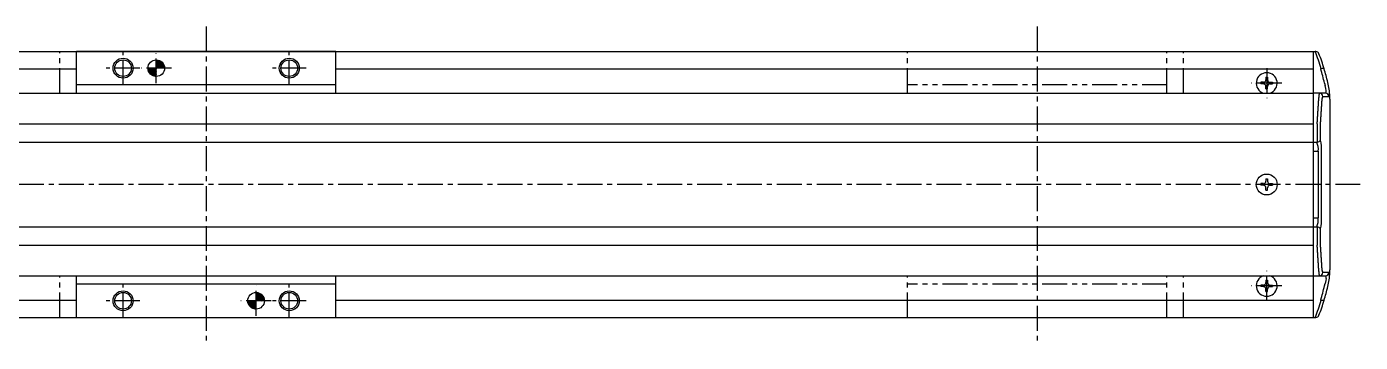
# Model space of a CAD drawing. Extents: x -493 to 283, y 42 to 537.
# Drawn here: x -118.5 to 282.6, y 441.9 to 536.9 of the extents above; entities that cross this region are included whole.
import ezdxf

# ---------------------------------------------------------------- set-up
doc = ezdxf.new("R2010")
doc.units = 0
doc.linetypes.add('CENTER', pattern=[12, 7.5, -1.5, 1.5, -1.5])
doc.linetypes.add('PHANTOM', pattern=[15, 7.5, -1.5, 1.5, -1.5, 1.5, -1.5])
doc.layers.get('0').update_dxf_attribs({"linetype": 'CONTINUOUS'})
doc.layers.add('CENTER', color=1, linetype='CENTER')

# ---------------------------------------------------------------- blocks, each defined once
blk = doc.blocks.new('*X6')
at = {"color": 0}
for p, q in [((-265.42, 313.16), (-265.26, 313.33)), ((-265.42, 313.27), (-265.36, 313.33)), ((-265.42, 313.05), (-265.16, 313.31)), ((-265.42, 312.94), (-265.07, 313.29)), ((-265.42, 312.82), (-264.99, 313.26)), ((-265.42, 312.71), (-264.91, 313.23)), ((-265.42, 312.6), (-264.83, 313.19)), ((-265.42, 312.49), (-264.76, 313.15)), ((-265.42, 312.38), (-264.7, 313.1)), ((-265.42, 312.27), (-264.63, 313.06)), ((-265.42, 312.15), (-264.57, 313)), ((-265.38, 312.09), (-264.52, 312.95)), ((-266.67, 312.02), (-266.61, 312.09)), ((-266.66, 311.92), (-266.5, 312.09)), ((-266.65, 311.83), (-266.38, 312.09)), ((-266.62, 311.74), (-266.27, 312.09)), ((-266.6, 311.65), (-266.16, 312.09)), ((-266.56, 311.57), (-266.05, 312.09)), ((-266.53, 311.5), (-265.94, 312.09)), ((-266.48, 311.43), (-265.83, 312.09)), ((-266.44, 311.36), (-265.71, 312.09)), ((-266.39, 311.3), (-265.6, 312.09)), ((-266.34, 311.24), (-265.49, 312.09)), ((-266.28, 311.18), (-265.42, 312.04)), ((-266.23, 311.13), (-265.42, 311.93)), ((-266.16, 311.08), (-265.42, 311.82)), ((-266.1, 311.03), (-265.42, 311.71)), ((-266.03, 310.99), (-265.42, 311.59)), ((-265.95, 310.95), (-265.42, 311.48)), ((-265.87, 310.92), (-265.42, 311.37)), ((-265.79, 310.89), (-265.42, 311.26)), ((-265.7, 310.87), (-265.42, 311.15)), ((-265.61, 310.85), (-265.42, 311.04)), ((-265.51, 310.84), (-265.42, 310.92)), ((-265.27, 312.09), (-264.46, 312.89)), ((-265.15, 312.09), (-264.42, 312.83)), ((-265.04, 312.09), (-264.37, 312.76)), ((-264.93, 312.09), (-264.33, 312.69)), ((-264.82, 312.09), (-264.29, 312.62)), ((-264.71, 312.09), (-264.26, 312.54)), ((-264.6, 312.09), (-264.23, 312.45)), ((-264.48, 312.09), (-264.2, 312.37)), ((-264.37, 312.09), (-264.19, 312.27)), ((-264.26, 312.09), (-264.18, 312.17))]:
    blk.add_line(p, q, dxfattribs=at)
blk = doc.blocks.new('*X7')
at = {"color": 0}
for p, q in [((-281.67, 347), (-281.58, 347.09)), ((-281.66, 346.9), (-281.47, 347.09)), ((-281.64, 346.81), (-281.36, 347.09)), ((-281.62, 346.72), (-281.25, 347.09)), ((-281.59, 346.63), (-281.14, 347.09)), ((-281.56, 346.56), (-281.03, 347.09)), ((-281.52, 346.48), (-280.91, 347.09)), ((-281.48, 346.41), (-280.8, 347.09)), ((-281.43, 346.35), (-280.69, 347.09)), ((-281.38, 346.28), (-280.58, 347.09)), ((-281.33, 346.22), (-280.47, 347.09)), ((-281.27, 346.17), (-280.42, 347.02)), ((-280.42, 348.25), (-280.34, 348.33)), ((-280.42, 348.14), (-280.24, 348.32)), ((-280.42, 348.02), (-280.14, 348.3)), ((-280.42, 347.91), (-280.05, 348.28)), ((-280.42, 347.8), (-279.97, 348.25)), ((-280.42, 347.69), (-279.89, 348.22)), ((-280.42, 347.58), (-279.82, 348.18)), ((-280.42, 347.46), (-279.75, 348.14)), ((-280.42, 347.35), (-279.68, 348.09)), ((-280.42, 347.24), (-279.62, 348.04)), ((-280.42, 347.13), (-279.56, 347.99)), ((-280.35, 347.09), (-279.51, 347.94)), ((-280.24, 347.09), (-279.45, 347.88)), ((-280.13, 347.09), (-279.41, 347.81)), ((-280.02, 347.09), (-279.36, 347.74)), ((-279.91, 347.09), (-279.32, 347.67)), ((-279.8, 347.09), (-279.28, 347.6)), ((-279.68, 347.09), (-279.25, 347.52)), ((-279.57, 347.09), (-279.22, 347.44)), ((-279.46, 347.09), (-279.2, 347.35)), ((-279.35, 347.09), (-279.18, 347.25)), ((-279.24, 347.09), (-279.17, 347.15)), ((-281.21, 346.12), (-280.42, 346.91)), ((-281.15, 346.07), (-280.42, 346.79)), ((-281.08, 346.02), (-280.42, 346.68)), ((-281.01, 345.98), (-280.42, 346.57)), ((-280.94, 345.95), (-280.42, 346.46)), ((-280.86, 345.91), (-280.42, 346.35)), ((-280.77, 345.89), (-280.42, 346.23)), ((-280.68, 345.86), (-280.42, 346.12)), ((-280.59, 345.85), (-280.42, 346.01)), ((-280.48, 345.84), (-280.42, 345.9))]:
    blk.add_line(p, q, dxfattribs=at)

msp = doc.modelspace()

# ---------------------------------------------------------------- linework, layer by layer
at = {"color": 7, "linetype": 'CONTINUOUS'}
for p, q in [((-293.52, 529.44), (268.48, 529.44)), ((-25.52, 529.44), (-103.52, 529.44)), ((-103.52, 516.94), (-103.52, 529.44)), ((-25.52, 516.94), (-25.52, 529.44)), ((268.48, 529.44), (268.48, 449.44)), ((268.48, 529.44), (269.07, 529.44)), ((269.26, 529.44), (269.07, 529.44)), ((-293.52, 524.24), (-103.52, 524.24)), ((-25.52, 524.24), (268.48, 524.24)), ((254.23, 521.69), (254.23, 520.93)), ((254.23, 521.69), (254.73, 521.69)), ((254.73, 521.69), (254.73, 520.93)), ((270.87, 524.26), (270.73, 524.24)), ((-25.52, 519.44), (-103.52, 519.44)), ((252.73, 520.19), (252.73, 519.69)), ((253.48, 520.19), (252.73, 520.19)), ((253.48, 519.69), (252.73, 519.69)), ((254.23, 518.19), (254.23, 518.94)), ((254.23, 518.19), (254.73, 518.19)), ((254.73, 518.19), (254.73, 518.94)), ((255.48, 520.19), (256.23, 520.19)), ((255.48, 519.69), (256.23, 519.69)), ((256.23, 520.19), (256.23, 519.69)), ((271.87, 519.94), (272.08, 519.2)), ((273.06, 519.16), (272.85, 520.16)), ((-293.52, 516.94), (268.48, 516.94)), ((-293.52, 516.94), (-103.52, 516.94)), ((-25.52, 516.94), (268.48, 516.94)), ((272.15, 516.94), (268.48, 516.94)), ((271.32, 515.94), (273.15, 515.94)), ((273.39, 517.05), (273.38, 517.06)), ((273.48, 515.09), (273.48, 463.79)), ((-293.52, 507.71), (268.48, 507.71)), ((269.66, 507.69), (269.67, 507.69)), ((269.67, 507.69), (269.67, 502.19)), ((270.66, 502.78), (270.66, 507.51)), ((-293.52, 502.17), (268.48, 502.17)), ((268.48, 502.19), (269.56, 502.19)), ((269.67, 502.19), (269.56, 502.19)), ((268.48, 499.44), (270, 499.44)), ((270, 499.44), (270, 479.44)), ((270.98, 479.44), (270.98, 499.44)), ((252.73, 489.69), (252.73, 489.19)), ((253.48, 489.69), (252.73, 489.69)), ((254.23, 491.19), (254.23, 490.43)), ((254.23, 491.19), (254.73, 491.19)), ((254.73, 491.19), (254.73, 490.43)), ((255.48, 489.69), (256.23, 489.69)), ((256.23, 489.69), (256.23, 489.19)), ((253.48, 489.19), (252.73, 489.19)), ((254.23, 487.69), (254.23, 488.44)), ((254.23, 487.69), (254.73, 487.69)), ((254.73, 487.69), (254.73, 488.44)), ((255.48, 489.19), (256.23, 489.19)), ((268.48, 479.44), (270, 479.44)), ((-293.52, 476.7), (268.48, 476.7)), ((268.48, 476.69), (269.56, 476.69)), ((269.56, 476.69), (269.67, 476.68)), ((269.67, 476.68), (269.67, 471.19)), ((270.66, 471.36), (270.66, 476.1)), ((-293.52, 471.17), (268.48, 471.17)), ((269.67, 471.19), (269.66, 471.19)), ((-293.52, 461.94), (-103.52, 461.94)), ((-291.52, 461.94), (270.48, 461.94)), ((-103.52, 449.44), (-103.52, 461.94)), ((-25.52, 461.94), (268.48, 461.94)), ((-25.52, 449.44), (-25.52, 461.94)), ((268.48, 461.94), (272.15, 461.94)), ((273.15, 462.94), (271.32, 462.94)), ((273.38, 461.81), (273.39, 461.82)), ((-25.52, 459.44), (-103.52, 459.44)), ((252.73, 459.19), (252.73, 458.69)), ((253.48, 459.19), (252.73, 459.19)), ((253.48, 458.69), (252.73, 458.69)), ((254.23, 460.69), (254.23, 459.93)), ((254.23, 460.69), (254.73, 460.69)), ((254.23, 457.19), (254.23, 457.94)), ((254.73, 460.69), (254.73, 459.93)), ((254.73, 457.19), (254.73, 457.94)), ((255.48, 459.19), (256.23, 459.19)), ((255.48, 458.69), (256.23, 458.69)), ((256.23, 459.19), (256.23, 458.69)), ((271.87, 458.94), (272.08, 459.67)), ((272.85, 458.72), (273.06, 459.71)), ((-293.52, 454.64), (-103.52, 454.64)), ((-25.52, 454.64), (268.48, 454.64)), ((254.23, 457.19), (254.73, 457.19)), ((270.87, 454.61), (270.73, 454.63)), ((-293.52, 449.44), (268.48, 449.44)), ((-103.52, 449.44), (-25.52, 449.44)), ((268.48, 449.44), (269.07, 449.44)), ((269.07, 449.44), (269.26, 449.44))]:
    msp.add_line(p, q, dxfattribs=at)
at = {"color": 3, "linetype": 'PHANTOM'}
for p, q in [((-108.52, 516.94), (-108.52, 529.44)), ((146.48, 516.94), (146.48, 529.44)), ((224.48, 516.94), (224.48, 529.44)), ((229.48, 516.94), (229.48, 529.44)), ((224.48, 519.44), (146.48, 519.44)), ((-108.52, 449.44), (-108.52, 461.94)), ((146.48, 449.44), (146.48, 461.94)), ((224.48, 449.44), (224.48, 461.94)), ((229.48, 449.44), (229.48, 461.94)), ((224.48, 459.44), (146.48, 459.44))]:
    msp.add_line(p, q, dxfattribs=at)
at = {"color": 7, "linetype": 'CONTINUOUS'}
for points in [[(271.77, 524.26), (271.77, 524.26), (271.75, 524.28), (271.65, 524.34), (271.45, 524.35), (271.18, 524.32), (270.87, 524.26)], [(272.39, 517.74), (272.29, 518.3), (272.08, 519.2)], [(272.39, 461.13), (272.29, 460.57), (272.08, 459.67)], [(271.77, 454.61), (271.77, 454.61), (271.75, 454.59), (271.65, 454.53), (271.45, 454.52), (271.18, 454.55), (270.87, 454.61)]]:
    msp.add_lwpolyline(points, dxfattribs=at)
for points in [[(269.66, 507.68, 0), (269.67, 507.75, 0), (269.67, 507.81, 0), (269.68, 507.87, 0), (269.68, 507.93, 0), (269.68, 507.99, 0), (269.69, 508.06, 0), (269.69, 508.12, 0), (269.7, 508.18, 0), (269.7, 508.24, 0), (269.7, 508.3, 0), (269.71, 508.37, 0), (269.71, 508.43, 0), (269.72, 508.49, 0), (269.72, 508.55, 0), (269.73, 508.61, 0), (269.73, 508.68, 0), (269.73, 508.74, 0), (269.74, 508.8, 0), (269.74, 508.86, 0), (269.75, 508.92, 0), (269.75, 508.99, 0), (269.75, 509.05, 0), (269.76, 509.11, 0), (269.76, 509.17, 0), (269.77, 509.23, 0), (269.77, 509.29, 0), (269.77, 509.36, 0), (269.78, 509.42, 0), (269.78, 509.48, 0), (269.79, 509.54, 0), (269.79, 509.6, 0), (269.8, 509.67, 0), (269.8, 509.73, 0), (269.8, 509.79, 0), (269.81, 509.85, 0), (269.81, 509.91, 0), (269.82, 509.98, 0), (269.82, 510.04, 0), (269.82, 510.1, 0), (269.83, 510.16, 0), (269.83, 510.22, 0), (269.84, 510.29, 0), (269.84, 510.35, 0), (269.84, 510.41, 0), (269.85, 510.47, 0), (269.85, 510.53, 0), (269.86, 510.6, 0), (269.86, 510.66, 0), (269.86, 510.72, 0), (269.87, 510.78, 0), (269.87, 510.84, 0), (269.88, 510.91, 0), (269.88, 510.97, 0), (269.88, 511.03, 0), (269.89, 511.09, 0), (269.89, 511.15, 0), (269.9, 511.22, 0), (269.9, 511.28, 0), (269.9, 511.34, 0), (269.91, 511.4, 0), (269.91, 511.46, 0), (269.92, 511.53, 0), (269.92, 511.59, 0), (269.92, 511.65, 0), (269.93, 511.71, 0), (269.93, 511.77, 0), (269.94, 511.84, 0), (269.94, 511.9, 0), (269.94, 511.96, 0), (269.95, 512.02, 0), (269.95, 512.08, 0), (269.96, 512.15, 0), (269.96, 512.21, 0), (269.96, 512.27, 0), (269.97, 512.33, 0), (269.97, 512.39, 0), (269.98, 512.46, 0), (269.98, 512.52, 0), (269.98, 512.58, 0), (269.99, 512.64, 0), (269.99, 512.7, 0), (270, 512.77, 0), (270, 512.83, 0), (270, 512.89, 0), (270.01, 512.95, 0), (270.01, 513.01, 0), (270.02, 513.08, 0), (270.02, 513.14, 0), (270.02, 513.2, 0), (270.03, 513.26, 0), (270.03, 513.32, 0), (270.04, 513.39, 0), (270.04, 513.45, 0), (270.04, 513.51, 0), (270.05, 513.57, 0), (270.05, 513.63, 0), (270.06, 513.7, 0), (270.06, 513.76, 0), (270.06, 513.82, 0), (270.07, 513.88, 0), (270.07, 513.94, 0), (270.07, 514.01, 0), (270.08, 514.07, 0), (270.08, 514.13, 0), (270.09, 514.19, 0), (270.09, 514.25, 0), (270.09, 514.32, 0), (270.1, 514.38, 0), (270.1, 514.44, 0), (270.11, 514.5, 0), (270.11, 514.56, 0), (270.11, 514.63, 0), (270.12, 514.69, 0), (270.12, 514.75, 0), (270.13, 514.81, 0), (270.13, 514.87, 0), (270.13, 514.94, 0), (270.14, 515, 0), (270.14, 515.06, 0), (270.14, 515.12, 0), (270.15, 515.18, 0), (270.15, 515.25, 0), (270.16, 515.31, 0), (270.16, 515.37, 0), (270.16, 515.43, 0), (270.17, 515.49, 0), (270.17, 515.56, 0), (270.18, 515.62, 0)], [(270.66, 507.51, 0), (270.66, 507.57, 0), (270.67, 507.63, 0), (270.67, 507.69, 0), (270.67, 507.75, 0), (270.68, 507.81, 0), (270.68, 507.87, 0), (270.69, 507.93, 0), (270.69, 507.99, 0), (270.69, 508.05, 0), (270.7, 508.11, 0), (270.7, 508.18, 0), (270.71, 508.24, 0), (270.71, 508.3, 0), (270.72, 508.36, 0), (270.72, 508.42, 0), (270.72, 508.48, 0), (270.73, 508.54, 0), (270.73, 508.6, 0), (270.74, 508.66, 0), (270.74, 508.72, 0), (270.74, 508.78, 0), (270.75, 508.84, 0), (270.75, 508.9, 0), (270.76, 508.96, 0), (270.76, 509.02, 0), (270.76, 509.08, 0), (270.77, 509.15, 0), (270.77, 509.21, 0), (270.78, 509.27, 0), (270.78, 509.33, 0), (270.78, 509.39, 0), (270.79, 509.45, 0), (270.79, 509.51, 0), (270.8, 509.57, 0), (270.8, 509.63, 0), (270.8, 509.69, 0), (270.81, 509.75, 0), (270.81, 509.81, 0), (270.82, 509.87, 0), (270.82, 509.93, 0), (270.82, 509.99, 0), (270.83, 510.06, 0), (270.83, 510.12, 0), (270.84, 510.18, 0), (270.84, 510.24, 0), (270.84, 510.3, 0), (270.85, 510.36, 0), (270.85, 510.42, 0), (270.86, 510.48, 0), (270.86, 510.54, 0), (270.86, 510.6, 0), (270.87, 510.66, 0), (270.87, 510.72, 0), (270.88, 510.78, 0), (270.88, 510.84, 0), (270.88, 510.9, 0), (270.89, 510.97, 0), (270.89, 511.03, 0), (270.9, 511.09, 0), (270.9, 511.15, 0), (270.9, 511.21, 0), (270.91, 511.27, 0), (270.91, 511.33, 0), (270.91, 511.39, 0), (270.92, 511.45, 0), (270.92, 511.51, 0), (270.93, 511.57, 0), (270.93, 511.63, 0), (270.93, 511.69, 0), (270.94, 511.75, 0), (270.94, 511.82, 0), (270.95, 511.88, 0), (270.95, 511.94, 0), (270.95, 512, 0), (270.96, 512.06, 0), (270.96, 512.12, 0), (270.97, 512.18, 0), (270.97, 512.24, 0), (270.97, 512.3, 0), (270.98, 512.36, 0), (270.98, 512.42, 0), (270.99, 512.48, 0), (270.99, 512.54, 0), (270.99, 512.6, 0), (271, 512.67, 0), (271, 512.73, 0), (271, 512.79, 0), (271.01, 512.85, 0), (271.01, 512.91, 0), (271.02, 512.97, 0), (271.02, 513.03, 0), (271.02, 513.09, 0), (271.03, 513.15, 0), (271.03, 513.21, 0), (271.04, 513.27, 0), (271.04, 513.33, 0), (271.04, 513.39, 0), (271.05, 513.45, 0), (271.05, 513.52, 0), (271.05, 513.58, 0), (271.06, 513.64, 0), (271.06, 513.7, 0), (271.07, 513.76, 0), (271.07, 513.82, 0), (271.07, 513.88, 0), (271.08, 513.94, 0), (271.08, 514, 0), (271.09, 514.06, 0), (271.09, 514.12, 0), (271.09, 514.18, 0), (271.1, 514.24, 0), (271.1, 514.3, 0), (271.1, 514.37, 0), (271.11, 514.43, 0), (271.11, 514.49, 0), (271.12, 514.55, 0), (271.12, 514.61, 0), (271.12, 514.67, 0), (271.13, 514.73, 0), (271.13, 514.79, 0), (271.13, 514.85, 0), (271.14, 514.91, 0), (271.14, 514.97, 0), (271.15, 515.03, 0), (271.15, 515.09, 0), (271.15, 515.16, 0), (271.16, 515.22, 0), (271.16, 515.28, 0)], [(270.18, 463.25, 0), (270.17, 463.31, 0), (270.17, 463.38, 0), (270.16, 463.44, 0), (270.16, 463.5, 0), (270.16, 463.56, 0), (270.15, 463.62, 0), (270.15, 463.69, 0), (270.14, 463.75, 0), (270.14, 463.81, 0), (270.14, 463.87, 0), (270.13, 463.93, 0), (270.13, 464, 0), (270.13, 464.06, 0), (270.12, 464.12, 0), (270.12, 464.18, 0), (270.11, 464.24, 0), (270.11, 464.31, 0), (270.11, 464.37, 0), (270.1, 464.43, 0), (270.1, 464.49, 0), (270.09, 464.55, 0), (270.09, 464.62, 0), (270.09, 464.68, 0), (270.08, 464.74, 0), (270.08, 464.8, 0), (270.07, 464.86, 0), (270.07, 464.93, 0), (270.07, 464.99, 0), (270.06, 465.05, 0), (270.06, 465.11, 0), (270.06, 465.17, 0), (270.05, 465.24, 0), (270.05, 465.3, 0), (270.04, 465.36, 0), (270.04, 465.42, 0), (270.04, 465.48, 0), (270.03, 465.55, 0), (270.03, 465.61, 0), (270.02, 465.67, 0), (270.02, 465.73, 0), (270.02, 465.79, 0), (270.01, 465.86, 0), (270.01, 465.92, 0), (270, 465.98, 0), (270, 466.04, 0), (270, 466.1, 0), (269.99, 466.17, 0), (269.99, 466.23, 0), (269.98, 466.29, 0), (269.98, 466.35, 0), (269.98, 466.41, 0), (269.97, 466.48, 0), (269.97, 466.54, 0), (269.96, 466.6, 0), (269.96, 466.66, 0), (269.96, 466.72, 0), (269.95, 466.79, 0), (269.95, 466.85, 0), (269.94, 466.91, 0), (269.94, 466.97, 0), (269.94, 467.03, 0), (269.93, 467.1, 0), (269.93, 467.16, 0), (269.92, 467.22, 0), (269.92, 467.28, 0), (269.92, 467.34, 0), (269.91, 467.41, 0), (269.91, 467.47, 0), (269.9, 467.53, 0), (269.9, 467.59, 0), (269.9, 467.65, 0), (269.89, 467.72, 0), (269.89, 467.78, 0), (269.88, 467.84, 0), (269.88, 467.9, 0), (269.88, 467.96, 0), (269.87, 468.03, 0), (269.87, 468.09, 0), (269.86, 468.15, 0), (269.86, 468.21, 0), (269.86, 468.27, 0), (269.85, 468.34, 0), (269.85, 468.4, 0), (269.84, 468.46, 0), (269.84, 468.52, 0), (269.84, 468.58, 0), (269.83, 468.65, 0), (269.83, 468.71, 0), (269.82, 468.77, 0), (269.82, 468.83, 0), (269.82, 468.89, 0), (269.81, 468.96, 0), (269.81, 469.02, 0), (269.8, 469.08, 0), (269.8, 469.14, 0), (269.8, 469.2, 0), (269.79, 469.27, 0), (269.79, 469.33, 0), (269.78, 469.39, 0), (269.78, 469.45, 0), (269.77, 469.51, 0), (269.77, 469.58, 0), (269.77, 469.64, 0), (269.76, 469.7, 0), (269.76, 469.76, 0), (269.75, 469.82, 0), (269.75, 469.88, 0), (269.75, 469.95, 0), (269.74, 470.01, 0), (269.74, 470.07, 0), (269.73, 470.13, 0), (269.73, 470.19, 0), (269.73, 470.26, 0), (269.72, 470.32, 0), (269.72, 470.38, 0), (269.71, 470.44, 0), (269.71, 470.5, 0), (269.7, 470.57, 0), (269.7, 470.63, 0), (269.7, 470.69, 0), (269.69, 470.75, 0), (269.69, 470.81, 0), (269.68, 470.88, 0), (269.68, 470.94, 0), (269.68, 471, 0), (269.67, 471.06, 0), (269.67, 471.12, 0), (269.66, 471.18, 0)], [(271.16, 463.59, 0), (271.16, 463.65, 0), (271.15, 463.71, 0), (271.15, 463.78, 0), (271.15, 463.84, 0), (271.14, 463.9, 0), (271.14, 463.96, 0), (271.13, 464.02, 0), (271.13, 464.08, 0), (271.13, 464.14, 0), (271.12, 464.2, 0), (271.12, 464.26, 0), (271.12, 464.32, 0), (271.11, 464.38, 0), (271.11, 464.44, 0), (271.1, 464.5, 0), (271.1, 464.57, 0), (271.1, 464.63, 0), (271.09, 464.69, 0), (271.09, 464.75, 0), (271.09, 464.81, 0), (271.08, 464.87, 0), (271.08, 464.93, 0), (271.07, 464.99, 0), (271.07, 465.05, 0), (271.07, 465.11, 0), (271.06, 465.17, 0), (271.06, 465.23, 0), (271.05, 465.29, 0), (271.05, 465.35, 0), (271.05, 465.42, 0), (271.04, 465.48, 0), (271.04, 465.54, 0), (271.04, 465.6, 0), (271.03, 465.66, 0), (271.03, 465.72, 0), (271.02, 465.78, 0), (271.02, 465.84, 0), (271.02, 465.9, 0), (271.01, 465.96, 0), (271.01, 466.02, 0), (271, 466.08, 0), (271, 466.14, 0), (271, 466.2, 0), (270.99, 466.27, 0), (270.99, 466.33, 0), (270.99, 466.39, 0), (270.98, 466.45, 0), (270.98, 466.51, 0), (270.97, 466.57, 0), (270.97, 466.63, 0), (270.97, 466.69, 0), (270.96, 466.75, 0), (270.96, 466.81, 0), (270.95, 466.87, 0), (270.95, 466.93, 0), (270.95, 466.99, 0), (270.94, 467.05, 0), (270.94, 467.12, 0), (270.93, 467.18, 0), (270.93, 467.24, 0), (270.93, 467.3, 0), (270.92, 467.36, 0), (270.92, 467.42, 0), (270.91, 467.48, 0), (270.91, 467.54, 0), (270.91, 467.6, 0), (270.9, 467.66, 0), (270.9, 467.72, 0), (270.9, 467.78, 0), (270.89, 467.84, 0), (270.89, 467.9, 0), (270.88, 467.97, 0), (270.88, 468.03, 0), (270.88, 468.09, 0), (270.87, 468.15, 0), (270.87, 468.21, 0), (270.86, 468.27, 0), (270.86, 468.33, 0), (270.86, 468.39, 0), (270.85, 468.45, 0), (270.85, 468.51, 0), (270.84, 468.57, 0), (270.84, 468.63, 0), (270.84, 468.69, 0), (270.83, 468.75, 0), (270.83, 468.81, 0), (270.82, 468.88, 0), (270.82, 468.94, 0), (270.82, 469, 0), (270.81, 469.06, 0), (270.81, 469.12, 0), (270.8, 469.18, 0), (270.8, 469.24, 0), (270.8, 469.3, 0), (270.79, 469.36, 0), (270.79, 469.42, 0), (270.78, 469.48, 0), (270.78, 469.54, 0), (270.78, 469.6, 0), (270.77, 469.66, 0), (270.77, 469.72, 0), (270.76, 469.78, 0), (270.76, 469.85, 0), (270.76, 469.91, 0), (270.75, 469.97, 0), (270.75, 470.03, 0), (270.74, 470.09, 0), (270.74, 470.15, 0), (270.74, 470.21, 0), (270.73, 470.27, 0), (270.73, 470.33, 0), (270.72, 470.39, 0), (270.72, 470.45, 0), (270.72, 470.51, 0), (270.71, 470.57, 0), (270.71, 470.63, 0), (270.7, 470.69, 0), (270.7, 470.76, 0), (270.69, 470.82, 0), (270.69, 470.88, 0), (270.69, 470.94, 0), (270.68, 471, 0), (270.68, 471.06, 0), (270.67, 471.12, 0), (270.67, 471.18, 0), (270.67, 471.24, 0), (270.66, 471.3, 0), (270.66, 471.36, 0)]]:
    msp.add_polyline3d(points, dxfattribs=at)
for centre, radius in [((-89.52, 524.44), 3), ((-89.52, 524.44), 2.5), ((-79.52, 524.44), 2.5), ((-39.52, 524.44), 3), ((-39.52, 524.44), 2.5), ((254.48, 489.44), 3.15), ((-89.52, 454.44), 3), ((-39.52, 454.44), 3), ((-89.52, 454.44), 2.5), ((-49.52, 454.44), 2.5), ((-39.52, 454.44), 2.5)]:
    msp.add_circle(centre, radius, dxfattribs=at)
for centre, radius, start, end in [((214.32, 507.44), 59, 16.566, 21.8934), ((269.26, 528.44), 1, 21.3711, 90), ((214.32, 506.94), 60, 16.7828, 21.3711), ((254.48, 519.94), 3.15, 287.7528, 252.2472), ((214.32, 506.94), 59, 12.7289, 17.0548), ((214.32, 506.94), 60, 12.7289, 16.7828), ((253.48, 520.93), 0.748, 270, 0), ((253.48, 518.94), 0.748, 0, 90.0001), ((255.48, 520.93), 0.748, 180, 270), ((255.48, 518.94), 0.748, 90, 180), ((270.78, 517.76), 1.6, 328.8724, 359.134), ((253.48, 515.09), 20, 5.6778, 11.7572), ((274.15, 515.81), 3.98, 163.6112, 182.7638), ((270.33, 515.94), 0.993, 359.6186, 89.6134), ((272.25, 515.36), 1.09, 148.4536, 184.5411), ((272.15, 515.94), 0.998, 359.8808, 89.8803), ((270.94, 516.98), 2.45, 334.6308, 1.5575), ((253.48, 515.09), 20, 0, 5.6392), ((263.72, 499.85), 6.3, 356.229, 21.7736), ((269.68, 503.3), 1.1, 269.5212, 331.9289), ((257.89, 499.85), 13.1, 358.2038, 12.9244), ((253.48, 490.43), 0.748, 270, 0), ((255.48, 490.43), 0.748, 180, 270), ((253.48, 488.44), 0.748, 0, 90.0001), ((255.48, 488.44), 0.748, 90, 180), ((263.82, 479.01), 6.19, 338.0119, 3.9855), ((257.24, 479.09), 13.75, 347.4233, 1.4486), ((269.68, 475.58), 1.1, 28.0711, 90.4788), ((254.48, 458.94), 3.15, 107.7528, 72.2472), ((273.33, 462.96), 3.17, 174.7294, 198.8955), ((270.33, 462.93), 0.993, 270.3866, 0.3814), ((272.05, 463.46), 0.898, 171.3652, 215.6401), ((272.15, 462.93), 0.998, 270.1197, 0.1192), ((270.78, 461.11), 1.6, 0.866, 31.1276), ((253.48, 463.79), 20, 348.2428, 354.3222), ((271.27, 461.96), 2.12, 356.2843, 27.5275), ((253.48, 463.79), 20, 354.3608, 0), ((253.48, 459.93), 0.748, 270, 0), ((253.48, 457.94), 0.748, 0, 90.0001), ((255.48, 459.93), 0.748, 180, 270), ((255.48, 457.94), 0.748, 90, 180), ((214.32, 471.94), 59, 342.9452, 347.2711), ((214.32, 471.94), 60, 343.2172, 347.2711), ((214.32, 471.44), 59, 338.1066, 343.434), ((214.32, 471.94), 60, 338.6289, 343.2172), ((269.26, 450.44), 1, 270, 338.6289)]:
    msp.add_arc(centre, radius, start, end, dxfattribs=at)
at = {"layer": 'CENTER', "color": 1, "linetype": 'CENTER'}
for p, q in [((-64.52, 536.94), (-64.52, 441.94)), ((185.48, 536.94), (185.48, 441.94)), ((-89.52, 519.4), (-89.52, 529.48)), ((-79.52, 519.9), (-79.52, 528.98)), ((-39.52, 519.4), (-39.52, 529.48)), ((-84.48, 524.44), (-94.56, 524.44)), ((-74.98, 524.44), (-84.06, 524.44)), ((-34.48, 524.44), (-44.56, 524.44)), ((254.48, 524.48), (254.48, 515.4)), ((259.02, 519.94), (249.94, 519.94)), ((282.64, 489.44), (-330.94, 489.44)), ((254.48, 454.4), (254.48, 463.48)), ((-89.52, 449.4), (-89.52, 459.48)), ((-49.52, 449.9), (-49.52, 458.98)), ((-39.52, 449.4), (-39.52, 459.48)), ((259.02, 458.94), (249.94, 458.94)), ((-84.48, 454.44), (-94.56, 454.44)), ((-44.98, 454.44), (-54.06, 454.44)), ((-34.48, 454.44), (-44.56, 454.44))]:
    msp.add_line(p, q, dxfattribs=at)

# ---------------------------------------------------------------- block references
at = {"color": 7, "linetype": 'CONTINUOUS', "xscale": 2, "yscale": 2, "zscale": 2}
for name in ['*X7', '*X6']:
    msp.add_blockref(name, (481.33, -169.74), dxfattribs=at)

doc.saveas('drawing.dxf')
